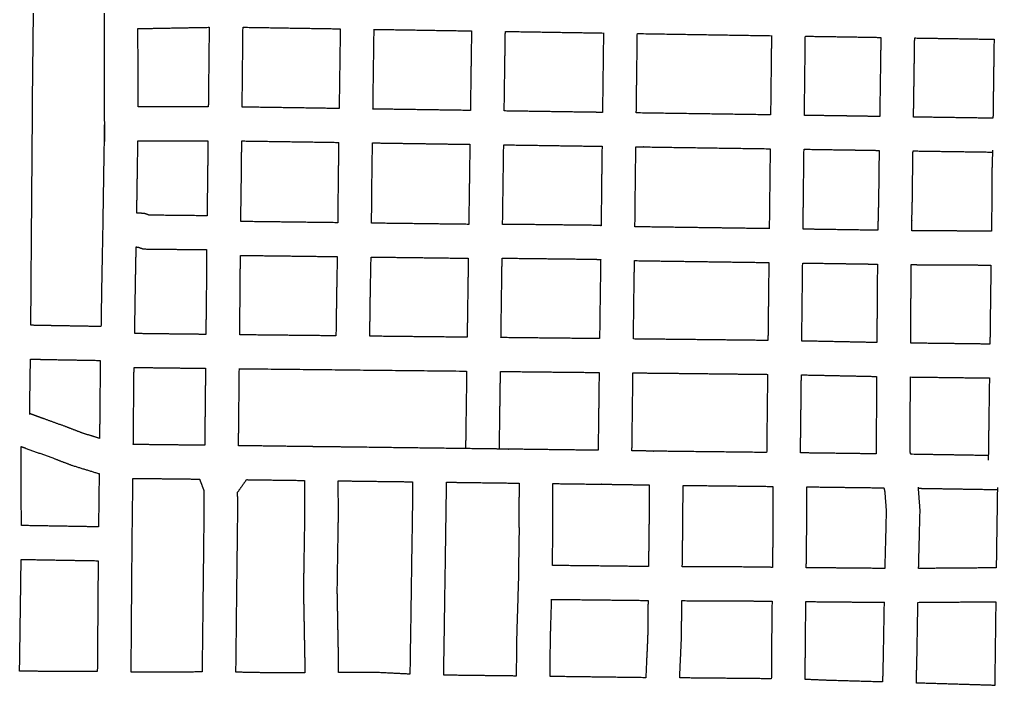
# Model space of a CAD drawing. Header units: millimetres. Extents: x 221 to 753, y -52 to 165.
# Drawn here: x 493.1 to 579.7, y 48 to 107 of the extents above; entities that cross this region are included whole.
import ezdxf

# ---------------------------------------------------------------- set-up
doc = ezdxf.new("R2010")
doc.units = ezdxf.units.MM
doc.layers.add('Laser$Cut', color=1, linetype='Continuous', true_color=0xff0000)

msp = doc.modelspace()

# ---------------------------------------------------------------- linework, layer by layer
at = {"layer": 'Laser$Cut', "lineweight": -3}
msp.add_lwpolyline([(494.211, 99.755), (494.343, 112.863)], dxfattribs=at)
for points in [[(500.546, 107.642), (500.558, 102.681), (500.571, 97.719)], [(503.55, 106.164), (506.706, 106.222), (509.862, 106.28)], [(503.567, 99.222), (503.558, 102.694), (503.55, 106.166)], [(509.862, 106.283), (509.824, 102.757), (509.786, 99.231)], [(512.786, 99.216), (512.824, 102.751), (512.862, 106.287)], [(512.862, 106.284), (517.171, 106.215), (521.48, 106.147)], [(521.48, 106.152), (521.431, 102.619), (521.381, 99.086)], [(524.381, 99.038), (524.43, 102.57), (524.48, 106.101)], [(524.48, 106.099), (528.797, 106.03), (533.114, 105.961)], [(533.114, 105.964), (533.063, 102.438), (533.013, 98.911)], [(536.013, 98.871), (536.063, 102.392), (536.113, 105.913)], [(536.113, 105.913), (540.462, 105.844), (544.811, 105.774)], [(544.811, 105.776), (544.766, 102.257), (544.721, 98.738)], [(547.72, 98.696), (547.766, 102.214), (547.811, 105.731)], [(547.811, 105.726), (553.756, 105.632), (559.701, 105.537)], [(559.701, 105.541), (559.66, 102.031), (559.619, 98.521)], [(562.619, 98.477), (562.66, 101.984), (562.701, 105.491)], [(569.395, 105.385), (569.344, 101.88), (569.292, 98.376)], [(572.292, 98.331), (572.34, 101.609), (572.388, 104.886)], [(572.388, 104.886), (572.391, 105.11), (572.395, 105.334)], [(572.395, 105.334), (575.911, 105.278), (579.428, 105.222)], [(579.428, 105.223), (579.379, 101.724), (579.331, 98.225)], [(494.056, 79.883), (494.134, 89.819), (494.211, 99.755)], [(508.59, 99.229), (506.078, 99.226), (503.567, 99.222)], [(509.782, 99.231), (509.186, 99.23), (508.59, 99.229)], [(509.786, 99.231), (509.786, 99.231), (509.786, 99.231)], [(512.786, 99.213), (512.786, 99.214), (512.786, 99.216)], [(521.379, 99.085), (517.082, 99.149), (512.786, 99.213)], [(521.381, 99.085), (521.38, 99.085), (521.379, 99.085)], [(521.381, 99.086), (521.381, 99.085), (521.381, 99.085)], [(533.013, 98.912), (528.697, 98.976), (524.381, 99.04)], [(533.013, 98.912), (533.013, 98.912), (533.013, 98.912)], [(536.013, 98.868), (536.013, 98.868), (536.013, 98.868)], [(544.721, 98.738), (544.721, 98.738), (544.721, 98.738)], [(559.619, 98.521), (553.668, 98.608), (547.717, 98.694)], [(569.292, 98.375), (569.29, 98.375), (569.288, 98.375)], [(572.291, 98.329), (572.291, 98.329), (572.291, 98.329)], [(579.331, 98.225), (575.811, 98.277), (572.291, 98.329)], [(579.331, 98.225), (579.331, 98.225), (579.331, 98.225)], [(500.571, 97.702), (500.573, 96.93), (500.575, 96.158)], [(503.447, 89.824), (503.497, 93.023), (503.548, 96.222)], [(512.753, 96.213), (517.047, 96.149), (521.34, 96.085)], [(532.97, 95.913), (532.919, 92.369), (532.869, 88.825)], [(535.869, 88.819), (535.919, 92.343), (535.97, 95.867)], [(535.97, 95.868), (540.326, 95.803), (544.682, 95.739)], [(535.97, 95.867), (535.97, 95.868), (535.97, 95.868)], [(547.682, 95.695), (547.682, 95.695), (547.682, 95.695)], [(559.584, 95.521), (559.543, 91.979), (559.501, 88.438)], [(562.501, 88.4), (562.542, 91.938), (562.584, 95.477)], [(569.245, 95.375), (569.245, 95.374), (569.245, 95.372)], [(579.292, 95.407), (579.289, 95.316), (579.287, 95.225)], [(572.245, 95.329), (575.764, 95.277), (579.284, 95.225)], [(579.287, 95.225), (579.266, 94.527), (579.245, 93.829)], [(579.245, 93.829), (579.245, 92.884), (579.245, 91.939)], [(579.245, 91.939), (579.219, 90.076), (579.193, 88.214)], [(569.192, 91.303), (569.19, 91.129), (569.188, 90.956)], [(572.183, 90.734), (572.185, 90.817), (572.187, 90.899)], [(503.447, 89.819), (503.446, 89.819), (503.446, 89.819)], [(503.447, 89.819), (503.447, 89.822), (503.447, 89.824)], [(504.105, 89.79), (503.776, 89.805), (503.447, 89.819)], [(504.553, 89.636), (504.329, 89.713), (504.105, 89.79)], [(509.67, 89.582), (507.112, 89.609), (504.553, 89.636)], [(512.663, 89.075), (512.663, 89.077), (512.663, 89.079)], [(521.256, 88.968), (516.959, 89.022), (512.663, 89.075)], [(521.256, 88.97), (521.256, 88.969), (521.256, 88.968)], [(532.869, 88.822), (528.562, 88.876), (524.256, 88.93)], [(532.869, 88.825), (532.869, 88.824), (532.869, 88.822)], [(536.358, 88.823), (536.113, 88.821), (535.869, 88.819)], [(535.869, 88.819), (535.869, 88.819), (535.869, 88.819)], [(544.246, 88.731), (540.302, 88.777), (536.358, 88.823)], [(544.6, 88.702), (544.423, 88.717), (544.246, 88.731)], [(544.6, 88.707), (544.6, 88.705), (544.6, 88.702)], [(547.599, 88.61), (547.599, 88.61), (547.599, 88.611)], [(552.355, 88.542), (549.977, 88.576), (547.599, 88.61)], [(559.494, 88.442), (555.925, 88.492), (552.355, 88.542)], [(559.501, 88.442), (559.501, 88.442), (559.501, 88.442)], [(562.501, 88.397), (562.501, 88.399), (562.501, 88.4)], [(569.128, 88.301), (569.128, 88.3), (569.128, 88.299)], [(572.391, 88.257), (572.26, 88.259), (572.128, 88.261)], [(573.049, 88.244), (572.72, 88.25), (572.391, 88.257)], [(574.329, 88.24), (573.689, 88.242), (573.049, 88.244)], [(579.193, 88.214), (578.278, 88.221), (577.362, 88.227)], [(503.394, 86.819), (503.394, 86.819), (503.394, 86.819)], [(503.394, 86.819), (503.467, 86.816), (503.539, 86.812)], [(503.539, 86.812), (503.788, 86.727), (504.036, 86.642)], [(504.036, 86.642), (506.836, 86.612), (509.636, 86.582)], [(512.632, 86.076), (516.923, 86.022), (521.213, 85.968)], [(524.213, 85.93), (528.52, 85.876), (532.826, 85.822)], [(532.826, 85.828), (532.776, 82.325), (532.726, 78.823)], [(535.726, 78.792), (535.776, 82.306), (535.826, 85.821)], [(535.826, 85.818), (536.091, 85.821), (536.356, 85.823)], [(536.356, 85.823), (540.231, 85.778), (544.106, 85.733)], [(544.106, 85.733), (544.334, 85.714), (544.561, 85.696)], [(562.386, 78.489), (562.426, 81.944), (562.466, 85.398)], [(562.466, 85.398), (562.466, 85.398), (562.466, 85.398)], [(568.18, 85.312), (568.634, 85.306), (569.089, 85.299)], [(569.089, 85.299), (569.063, 81.825), (569.037, 78.352)], [(572.037, 78.303), (572.063, 81.782), (572.088, 85.262)], [(578.657, 85.218), (578.904, 85.216), (579.152, 85.214)], [(500.273, 79.77), (500.273, 79.77), (500.273, 79.77)], [(508.493, 79.084), (505.878, 79.116), (503.263, 79.148)], [(509.565, 79.075), (509.029, 79.08), (508.493, 79.084)], [(509.566, 79.075), (509.565, 79.075), (509.565, 79.075)], [(509.566, 79.076), (509.566, 79.076), (509.566, 79.075)], [(512.566, 79.038), (512.566, 79.039), (512.566, 79.041)], [(521.097, 78.947), (516.831, 78.992), (512.566, 79.038)], [(521.098, 78.947), (521.098, 78.947), (521.097, 78.947)], [(524.098, 78.915), (524.098, 78.915), (524.098, 78.916)], [(532.726, 78.823), (528.412, 78.869), (524.098, 78.915)], [(532.726, 78.823), (532.726, 78.823), (532.726, 78.823)], [(535.726, 78.791), (535.726, 78.791), (535.726, 78.792)], [(544.463, 78.7), (540.094, 78.745), (535.726, 78.791)], [(551.347, 78.627), (549.405, 78.648), (547.463, 78.668)], [(559.387, 78.537), (555.367, 78.582), (551.347, 78.627)], [(562.54, 78.486), (562.462, 78.488), (562.384, 78.489)], [(569.037, 78.352), (565.789, 78.419), (562.54, 78.486)], [(572.037, 78.302), (572.037, 78.302), (572.037, 78.303)], [(579.061, 78.214), (575.549, 78.258), (572.037, 78.302)], [(493.953, 71.99), (493.988, 74.436), (494.023, 76.883)], [(500.209, 76.771), (500.177, 73.317), (500.145, 69.864)], [(500.174, 76.774), (500.174, 76.773), (500.174, 76.772)], [(500.209, 76.743), (500.209, 76.743), (500.209, 76.743)], [(503.176, 73.261), (503.19, 74.706), (503.203, 76.15)], [(509.538, 76.075), (509.502, 72.664), (509.466, 69.253)], [(509.536, 76.075), (509.537, 76.075), (509.538, 76.075)], [(512.465, 69.216), (512.501, 72.629), (512.537, 76.041)], [(512.537, 76.038), (512.537, 76.038), (512.537, 76.038)], [(512.537, 76.038), (522.61, 75.931), (532.683, 75.823)], [(532.683, 75.825), (532.634, 72.392), (532.585, 68.959)], [(535.585, 68.924), (535.634, 72.359), (535.683, 75.794)], [(535.683, 75.792), (540.054, 75.746), (544.424, 75.7)], [(544.424, 75.702), (544.38, 72.258), (544.336, 68.813)], [(547.335, 68.771), (547.38, 72.221), (547.424, 75.671)], [(559.352, 75.537), (559.312, 72.076), (559.273, 68.615)], [(562.272, 68.579), (562.312, 72.034), (562.352, 75.49)], [(562.352, 75.49), (565.686, 75.421), (569.02, 75.351)], [(572.019, 75.302), (575.517, 75.258), (579.015, 75.214)], [(579.015, 75.214), (578.967, 71.78), (578.919, 68.346)], [(579.015, 75.214), (579.015, 75.214), (579.015, 75.214)], [(503.141, 69.406), (503.159, 71.334), (503.176, 73.261)], [(498.663, 70.32), (497.893, 70.615), (497.122, 70.911)], [(500.145, 69.864), (499.404, 70.092), (498.663, 70.32)], [(503.139, 69.323), (503.14, 69.365), (503.141, 69.406)], [(493.217, 62.142), (493.209, 65.64), (493.201, 69.139)], [(509.466, 69.251), (509.464, 69.251), (509.462, 69.251)], [(509.466, 69.253), (509.466, 69.252), (509.466, 69.251)], [(512.467, 69.216), (512.466, 69.216), (512.465, 69.216)], [(512.465, 69.216), (512.465, 69.216), (512.465, 69.216)], [(532.585, 68.959), (532.585, 68.959), (532.585, 68.958)], [(535.585, 68.92), (535.585, 68.922), (535.585, 68.924)], [(544.336, 68.813), (544.336, 68.811), (544.336, 68.808)], [(544.336, 68.808), (544.336, 68.808), (544.336, 68.808)], [(547.335, 68.765), (547.335, 68.768), (547.335, 68.771)], [(547.335, 68.765), (547.335, 68.765), (547.335, 68.765)], [(568.987, 68.491), (565.63, 68.535), (562.272, 68.579)], [(572.02, 68.576), (572.004, 68.636), (571.988, 68.695)], [(572.046, 68.457), (572.033, 68.517), (572.02, 68.576)], [(496.076, 68.099), (496.88, 67.79), (497.684, 67.482)], [(572.047, 68.454), (572.047, 68.455), (572.046, 68.457)], [(578.919, 68.346), (578.916, 68.144), (578.914, 67.941)], [(497.684, 67.482), (498.893, 67.11), (500.102, 66.738)], [(500.101, 66.739), (500.101, 66.737), (500.101, 66.734)], [(500.102, 66.738), (500.102, 66.738), (500.102, 66.738)], [(500.101, 66.734), (500.1, 66.284), (500.099, 65.834)], [(503.099, 65.814), (503.1, 66.069), (503.1, 66.323)], [(503.1, 66.323), (506.055, 66.29), (509.009, 66.256)], [(509.009, 66.256), (509.195, 65.766), (509.38, 65.277)], [(512.383, 65.09), (512.779, 65.649), (513.175, 66.207)], [(518.3, 66.138), (518.31, 64.572), (518.319, 63.006)], [(521.319, 62.991), (521.31, 64.547), (521.301, 66.102)], [(521.301, 66.102), (524.6, 66.061), (527.898, 66.019)], [(527.898, 66.019), (527.898, 65.7), (527.897, 65.381)], [(530.897, 65.357), (530.898, 65.669), (530.898, 65.981)], [(537.336, 65.898), (537.322, 64.516), (537.307, 63.134)], [(500.099, 65.834), (500.076, 63.929), (500.053, 62.025)], [(509.38, 65.281), (509.39, 64.449), (509.4, 63.616)], [(512.401, 63.616), (512.392, 64.353), (512.383, 65.09)], [(527.897, 65.381), (527.775, 57.183), (527.653, 48.984)], [(530.652, 48.888), (530.775, 57.122), (530.897, 65.357)], [(540.307, 63.139), (540.322, 64.499), (540.336, 65.859)], [(548.869, 65.74), (548.869, 65.74), (548.87, 65.74)], [(551.87, 65.699), (551.872, 65.699), (551.875, 65.699)], [(551.875, 65.699), (555.845, 65.654), (559.815, 65.609)], [(559.815, 65.609), (559.817, 65.609), (559.819, 65.609)], [(559.818, 65.611), (559.824, 65.598), (559.83, 65.586)], [(562.83, 65.571), (566.245, 65.527), (569.66, 65.482)], [(569.66, 65.482), (569.669, 65.445), (569.679, 65.408)], [(569.679, 65.408), (569.711, 65.256), (569.744, 65.104)], [(569.744, 65.104), (569.807, 64.279), (569.87, 63.454)], [(572.727, 65.442), (572.723, 65.489), (572.72, 65.535)], [(572.873, 63.531), (572.8, 64.487), (572.727, 65.442)], [(579.725, 65.521), (579.724, 65.426), (579.722, 65.332)], [(509.4, 63.616), (509.317, 56.396), (509.234, 49.176)], [(512.233, 49.153), (512.317, 56.385), (512.401, 63.616)], [(569.87, 63.454), (569.806, 60.9), (569.741, 58.346)], [(518.319, 63.006), (518.267, 59.706), (518.214, 56.405)], [(521.215, 56.41), (521.267, 59.7), (521.319, 62.991)], [(500.048, 62.025), (496.633, 62.084), (493.217, 62.142)], [(500.053, 62.025), (500.05, 62.025), (500.048, 62.025)], [(537.329, 61.632), (537.295, 59.394), (537.262, 57.156)], [(540.284, 58.608), (540.306, 60.122), (540.329, 61.636)], [(493.059, 49.238), (493.129, 54.19), (493.199, 59.142)], [(493.198, 59.142), (496.61, 59.084), (500.023, 59.025)], [(500.023, 59.025), (499.985, 54.113), (499.948, 49.202)], [(540.284, 58.605), (540.284, 58.606), (540.284, 58.608)], [(548.797, 58.509), (544.54, 58.557), (540.284, 58.605)], [(551.797, 58.488), (551.797, 58.489), (551.797, 58.49)], [(569.741, 58.341), (566.263, 58.374), (562.785, 58.406)], [(569.741, 58.346), (569.741, 58.344), (569.741, 58.341)], [(569.741, 58.341), (569.741, 58.341), (569.741, 58.341)], [(573.185, 58.343), (572.961, 58.341), (572.738, 58.34)], [(579.621, 58.394), (576.403, 58.369), (573.185, 58.343)], [(579.621, 58.399), (579.621, 58.397), (579.621, 58.394)], [(579.621, 58.394), (579.621, 58.394), (579.621, 58.394)], [(518.214, 56.405), (518.273, 53.31), (518.331, 50.215)], [(521.331, 50.249), (521.273, 53.33), (521.215, 56.41)], [(537.262, 57.156), (537.187, 54.717), (537.113, 52.278)], [(540.112, 52.215), (540.164, 53.912), (540.216, 55.61)], [(540.215, 55.605), (544.488, 55.557), (548.76, 55.509)], [(548.76, 55.512), (548.743, 53.889), (548.725, 52.265)], [(548.76, 55.509), (548.76, 55.509), (548.76, 55.509)], [(551.725, 52.18), (551.742, 53.834), (551.76, 55.488)], [(562.75, 55.407), (566.212, 55.374), (569.674, 55.342)], [(569.674, 55.342), (569.692, 55.342), (569.709, 55.342)], [(569.678, 55.342), (569.678, 55.341), (569.678, 55.34)], [(572.678, 55.339), (576.131, 55.367), (579.584, 55.394)], [(572.678, 55.339), (572.678, 55.339), (572.678, 55.339)], [(572.678, 55.339), (572.678, 55.339), (572.678, 55.339)], [(579.582, 55.394), (579.534, 51.687), (579.486, 47.981)], [(579.582, 55.394), (579.582, 55.394), (579.582, 55.394)], [(537.113, 52.278), (537.093, 50.545), (537.073, 48.811)], [(540.073, 48.774), (540.092, 50.494), (540.112, 52.215)], [(548.725, 52.265), (548.643, 50.464), (548.561, 48.663)], [(518.331, 50.215), (518.333, 49.659), (518.336, 49.102)], [(521.335, 49.117), (521.333, 49.683), (521.331, 50.249)], [(499.948, 49.202), (499.948, 49.201), (499.948, 49.2)], [(502.947, 49.143), (502.947, 49.144), (502.947, 49.146)], [(505.82, 49.139), (504.383, 49.141), (502.947, 49.143)], [(509.234, 49.176), (507.527, 49.157), (505.82, 49.139)], [(509.234, 49.176), (509.234, 49.176), (509.234, 49.176)], [(512.233, 49.15), (512.233, 49.152), (512.233, 49.153)], [(515.125, 49.093), (513.679, 49.122), (512.233, 49.15)], [(518.336, 49.102), (516.73, 49.098), (515.125, 49.093)], [(524.468, 49.138), (522.902, 49.127), (521.335, 49.117)], [(527.653, 48.98), (526.06, 49.059), (524.468, 49.138)], [(530.652, 48.887), (530.652, 48.888), (530.652, 48.888)], [(537.073, 48.811), (533.863, 48.849), (530.652, 48.887)], [(548.561, 48.661), (544.317, 48.717), (540.073, 48.774)], [(540.073, 48.774), (540.073, 48.774), (540.073, 48.774)], [(548.561, 48.663), (548.561, 48.662), (548.561, 48.661)], [(559.687, 48.568), (555.625, 48.607), (551.563, 48.646)], [(564.881, 48.418), (563.783, 48.464), (562.686, 48.511)], [(569.543, 48.283), (567.212, 48.351), (564.881, 48.418)], [(569.543, 48.283), (569.543, 48.283), (569.543, 48.283)], [(572.541, 48.188), (572.541, 48.188), (572.541, 48.188)], [(579.486, 47.978), (576.014, 48.083), (572.541, 48.188)], [(579.486, 47.981), (579.486, 47.979), (579.486, 47.978)]]:
    msp.add_open_spline(points, degree=2, dxfattribs=at)
for points, knots in [([(562.701, 105.491), (564.491, 105.464), (566.281, 105.438), (567.838, 105.411), (569.395, 105.384)], [-50.387117, -50.387117, -50.387117, -44.957497, -44.957497, -40.90887, -40.90887, -40.90887]), ([(544.721, 98.738), (543.888, 98.751), (543.054, 98.763), (539.533, 98.815), (536.013, 98.868)], [61.999451, 61.999451, 61.999451, 63.048549, 63.048549, 67.481372, 67.481372, 67.481372]), ([(569.288, 98.375), (567.777, 98.4), (566.267, 98.424), (565.432, 98.436), (564.597, 98.448), (563.608, 98.463), (562.619, 98.477)], [40.148816, 40.148816, 40.148816, 43.953826, 43.953826, 45.378805, 45.378805, 47.066183, 47.066183, 47.066183]), ([(500.571, 97.719), (500.497, 93.051), (500.423, 88.382), (500.381, 86.187), (500.339, 83.991), (500.306, 81.879), (500.273, 79.767)], [-211.958041, -211.958041, -211.958041, -202.593918, -202.593918, -197.911857, -197.911857, -193.954264, -193.954264, -193.954264]), ([(503.546, 96.222), (504.274, 96.223), (505.001, 96.224), (507.377, 96.227), (509.753, 96.231)], [-97.467309, -97.467309, -97.467309, -96.678495, -96.678495, -94.100977, -94.100977, -94.100977]), ([(509.753, 96.231), (509.734, 94.473), (509.715, 92.715), (509.693, 91.148), (509.67, 89.582)], [-27.161567, -27.161567, -27.161567, -23.716451, -23.716451, -22.015649, -22.015649, -22.015649]), ([(512.663, 89.079), (512.689, 90.878), (512.715, 92.677), (512.734, 94.446), (512.753, 96.215)], [21.761374, 21.761374, 21.761374, 23.716451, 23.716451, 27.182256, 27.182256, 27.182256]), ([(521.339, 96.088), (521.325, 95.101), (521.311, 94.114), (521.301, 93.358), (521.29, 92.602), (521.273, 90.786), (521.256, 88.97)], [-19.882041, -19.882041, -19.882041, -18.011911, -18.011911, -16.580609, -16.580609, -13.225883, -13.225883, -13.225883]), ([(524.256, 88.93), (524.266, 90.034), (524.277, 91.138), (524.283, 91.853), (524.29, 92.567), (524.314, 94.304), (524.339, 96.041)], [14.368734, 14.368734, 14.368734, 16.580609, 16.580609, 18.011911, 18.011911, 21.357163, 21.357163, 21.357163]), ([(524.339, 96.041), (525.839, 96.018), (527.34, 95.996), (530.155, 95.954), (532.97, 95.913)], [-77.25558, -77.25558, -77.25558, -75.303371, -75.303371, -71.640971, -71.640971, -71.640971]), ([(544.682, 95.741), (544.66, 94.059), (544.639, 92.377), (544.62, 90.542), (544.6, 88.707)], [203.245022, 203.245022, 203.245022, 206.783516, 206.783516, 210.372061, 210.372061, 210.372061]), ([(547.599, 88.611), (547.619, 90.476), (547.639, 92.342), (547.66, 94.02), (547.682, 95.699)], [-210.428503, -210.428503, -210.428503, -206.783516, -206.783516, -203.327827, -203.327827, -203.327827]), ([(547.682, 95.695), (548.062, 95.689), (548.442, 95.683), (554.013, 95.602), (559.584, 95.521)], [-61.723716, -61.723716, -61.723716, -61.053578, -61.053578, -51.230751, -51.230751, -51.230751]), ([(562.584, 95.477), (564.403, 95.451), (566.222, 95.424), (566.769, 95.415), (567.316, 95.407), (568.28, 95.391), (569.243, 95.375)], [-48.586219, -48.586219, -48.586219, -45.378805, -45.378805, -43.953826, -43.953826, -41.44608, -41.44608, -41.44608]), ([(569.245, 95.372), (569.236, 94.811), (569.227, 94.251), (569.225, 94.165), (569.224, 94.079), (569.208, 92.691), (569.192, 91.303)], [-82.65114, -82.65114, -82.65114, -80.657363, -80.657363, -80.350315, -80.350315, -78.876482, -78.876482, -78.876482]), ([(572.187, 90.899), (572.202, 92.198), (572.217, 93.496), (572.221, 93.766), (572.224, 94.037), (572.234, 94.685), (572.245, 95.332)], [78.876482, 78.876482, 78.876482, 80.350315, 80.350315, 80.657363, 80.657363, 83.137335, 83.137335, 83.137335]), ([(569.188, 90.956), (569.167, 90.191), (569.147, 89.426), (569.147, 89.397), (569.146, 89.367), (569.137, 88.834), (569.128, 88.301)], [-78.692253, -78.692253, -78.692253, -77.095602, -77.095602, -77.034192, -77.034192, -75.660592, -75.660592, -75.660592]), ([(572.128, 88.261), (572.136, 88.76), (572.144, 89.259), (572.145, 89.281), (572.145, 89.303), (572.164, 90.018), (572.183, 90.734)], [75.641724, 75.641724, 75.641724, 77.034192, 77.034192, 77.095602, 77.095602, 78.692253, 78.692253, 78.692253]), ([(569.128, 88.299), (566.644, 88.336), (564.16, 88.373), (563.33, 88.385), (562.499, 88.397)], [200.206112, 200.206112, 200.206112, 205.937325, 205.937325, 207.85389, 207.85389, 207.85389]), ([(577.362, 88.227), (576.851, 88.231), (576.339, 88.234), (575.334, 88.237), (574.329, 88.24)], [188.186487, 188.186487, 188.186487, 189.081487, 189.081487, 190.722321, 190.722321, 190.722321]), ([(503.263, 79.148), (503.301, 81.543), (503.338, 83.939), (503.366, 85.381), (503.394, 86.823)], [193.229795, 193.229795, 193.229795, 197.911857, 197.911857, 200.986839, 200.986839, 200.986839]), ([(509.636, 86.584), (509.623, 84.697), (509.61, 82.811), (509.588, 80.943), (509.566, 79.076)], [-20.415541, -20.415541, -20.415541, -18.446129, -18.446129, -13.936756, -13.936756, -13.936756]), ([(512.566, 79.041), (512.588, 80.912), (512.609, 82.783), (512.621, 84.429), (512.632, 86.076)], [13.927498, 13.927498, 13.927498, 18.446129, 18.446129, 20.165913, 20.165913, 20.165913]), ([(521.213, 85.972), (521.188, 84.641), (521.163, 83.311), (521.157, 83.001), (521.151, 82.691), (521.125, 80.819), (521.098, 78.947)], [-10.356372, -10.356372, -10.356372, -7.71939, -7.71939, -7.105975, -7.105975, -2.02612, -2.02612, -2.02612]), ([(524.098, 78.916), (524.121, 80.571), (524.144, 82.226), (524.147, 82.434), (524.15, 82.641), (524.182, 84.286), (524.213, 85.93)], [2.220264, 2.220264, 2.220264, 7.105975, 7.105975, 7.71939, 7.71939, 11.254357, 11.254357, 11.254357]), ([(544.561, 85.696), (544.536, 84.06), (544.511, 82.424), (544.487, 80.562), (544.463, 78.7)], [213.467414, 213.467414, 213.467414, 217.005037, 217.005037, 221.412232, 221.412232, 221.412232]), ([(547.463, 78.668), (547.487, 80.525), (547.511, 82.381), (547.535, 83.996), (547.56, 85.61)], [-221.400549, -221.400549, -221.400549, -217.005037, -217.005037, -213.51649, -213.51649, -213.51649]), ([(547.56, 85.61), (549.562, 85.582), (551.564, 85.553), (555.515, 85.498), (559.466, 85.442)], [-212.727683, -212.727683, -212.727683, -210.561493, -210.561493, -206.28566, -206.28566, -206.28566]), ([(559.466, 85.446), (559.461, 85.031), (559.457, 84.617), (559.422, 81.577), (559.387, 78.537)], [-89.244835, -89.244835, -89.244835, -88.194322, -88.194322, -80.489625, -80.489625, -80.489625]), ([(562.466, 85.398), (564.092, 85.373), (565.718, 85.349), (566.949, 85.331), (568.18, 85.312)], [-203.368075, -203.368075, -203.368075, -199.82149, -199.82149, -197.136489, -197.136489, -197.136489]), ([(572.088, 85.262), (572.343, 85.257), (572.598, 85.252), (572.807, 85.248), (573.017, 85.245)], [-190.172159, -190.172159, -190.172159, -189.081487, -189.081487, -188.186487, -188.186487, -188.186487]), ([(573.017, 85.245), (574.184, 85.241), (575.351, 85.237), (575.838, 85.236), (576.324, 85.234), (577.49, 85.226), (578.657, 85.218)], [-188.186487, -188.186487, -188.186487, -186.396486, -186.396486, -185.650653, -185.650653, -183.711486, -183.711486, -183.711486]), ([(579.152, 85.214), (579.121, 82.991), (579.091, 80.767), (579.076, 79.49), (579.061, 78.214)], [-68.188818, -68.188818, -68.188818, -62.966702, -62.966702, -60.587885, -60.587885, -60.587885]), ([(500.273, 79.77), (499.195, 79.789), (498.118, 79.808), (497.183, 79.824), (496.248, 79.841), (495.152, 79.862), (494.056, 79.883)], [132.917493, 132.917493, 132.917493, 134.279849, 134.279849, 135.462101, 135.462101, 137.996012, 137.996012, 137.996012]), ([(494.023, 76.883), (494.671, 76.87), (495.319, 76.858), (495.756, 76.85), (496.192, 76.841), (498.201, 76.806), (500.209, 76.771)], [-137.215164, -137.215164, -137.215164, -135.462101, -135.462101, -134.279849, -134.279849, -132.624697, -132.624697, -132.624697]), ([(503.203, 76.148), (505.833, 76.116), (508.462, 76.084), (508.999, 76.08), (509.536, 76.075)], [-187.704694, -187.704694, -187.704694, -180.868568, -180.868568, -179.464488, -179.464488, -179.464488]), ([(547.424, 75.668), (549.37, 75.648), (551.315, 75.627), (555.334, 75.582), (559.352, 75.537)], [-155.831049, -155.831049, -155.831049, -152.947707, -152.947707, -140.106334, -140.106334, -140.106334]), ([(569.02, 75.351), (569.016, 74.561), (569.012, 73.771), (569.004, 72.777), (568.995, 71.783), (568.993, 71.499), (568.99, 71.214), (568.991, 70.416), (568.991, 69.617), (568.991, 69.478), (568.991, 69.34), (568.99, 69.102), (568.989, 68.864), (568.988, 68.679), (568.987, 68.493)], [-60.511769, -60.511769, -60.511769, -58.795517, -58.795517, -57.505914, -57.505914, -57.137456, -57.137456, -55.725033, -55.725033, -55.479394, -55.479394, -53.944152, -53.944152, -52.747954, -52.747954, -52.747954]), ([(571.988, 68.695), (571.99, 69.014), (571.991, 69.334), (571.991, 70.139), (571.99, 70.945), (571.99, 71.074), (571.99, 71.202), (571.999, 72.213), (572.008, 73.224), (572.01, 73.488), (572.012, 73.752), (572.015, 74.307), (572.017, 74.861), (572.018, 75.084), (572.02, 75.306)], [52.163272, 52.163272, 52.163272, 53.944152, 53.944152, 55.479394, 55.479394, 55.725033, 55.725033, 57.137456, 57.137456, 57.505914, 57.505914, 58.795517, 58.795517, 59.311553, 59.311553, 59.311553]), ([(497.122, 70.911), (496.117, 71.274), (495.112, 71.637), (494.825, 71.74), (494.538, 71.844), (494.256, 71.947), (493.974, 72.05), (493.964, 72.054), (493.954, 72.057)], [225.342544, 225.342544, 225.342544, 227.350054, 227.350054, 227.923629, 227.923629, 228.353809, 228.353809, 228.368982, 228.368982, 228.368982]), ([(493.201, 69.139), (493.357, 69.081), (493.514, 69.024), (494.795, 68.561), (496.076, 68.099)], [-227.62998, -227.62998, -227.62998, -227.350054, -227.350054, -225.342544, -225.342544, -225.342544]), ([(509.462, 69.251), (506.683, 69.283), (503.904, 69.314), (503.521, 69.319), (503.139, 69.323)], [206.696272, 206.696272, 206.696272, 214.964548, 214.964548, 216.102391, 216.102391, 216.102391]), ([(544.336, 68.808), (539.12, 68.875), (533.904, 68.941), (533.535, 68.946), (533.167, 68.951), (532.157, 68.964), (531.148, 68.977), (526.371, 69.038), (521.595, 69.099), (520.702, 69.11), (519.809, 69.122), (519.546, 69.124), (519.284, 69.127), (518.919, 69.131), (518.554, 69.134), (517.477, 69.149), (516.399, 69.164), (514.58, 69.188), (512.762, 69.213), (512.614, 69.215), (512.467, 69.216)], [172.584056, 172.584056, 172.584056, 185.363689, 185.363689, 186.266154, 186.266154, 187.830427, 187.830427, 195.230642, 195.230642, 196.614422, 196.614422, 197.69738, 197.69738, 199.201489, 199.201489, 200.164118, 200.164118, 201.788556, 201.788556, 202.227433, 202.227433, 202.227433]), ([(559.273, 68.615), (554.957, 68.664), (550.642, 68.713), (550.522, 68.715), (550.401, 68.716), (548.868, 68.741), (547.335, 68.765)], [165.943898, 165.943898, 165.943898, 168.096521, 168.096521, 168.156685, 168.156685, 169.894792, 169.894792, 169.894792]), ([(578.919, 68.342), (575.533, 68.397), (572.147, 68.452), (572.097, 68.453), (572.046, 68.454)], [148.613289, 148.613289, 148.613289, 152.634283, 152.634283, 152.837188, 152.837188, 152.837188]), ([(513.175, 66.207), (514.08, 66.195), (514.986, 66.182), (516.643, 66.16), (518.3, 66.138)], [-199.972666, -199.972666, -199.972666, -199.201489, -199.201489, -197.790351, -197.790351, -197.790351]), ([(530.895, 65.981), (531.487, 65.973), (532.078, 65.966), (532.411, 65.961), (532.743, 65.956), (532.935, 65.954), (533.127, 65.951), (535.232, 65.924), (537.336, 65.897)], [-188.542287, -188.542287, -188.542287, -187.830427, -187.830427, -186.266154, -186.266154, -185.363689, -185.363689, -180.445015, -180.445015, -180.445015]), ([(502.947, 49.146), (502.991, 54.815), (503.034, 60.484), (503.067, 63.149), (503.099, 65.814)], [94.310467, 94.310467, 94.310467, 105.524632, 105.524632, 114.644158, 114.644158, 114.644158]), ([(540.336, 65.859), (542.988, 65.825), (545.64, 65.791), (545.717, 65.79), (545.794, 65.789), (547.332, 65.765), (548.869, 65.74)], [-176.940251, -176.940251, -176.940251, -170.743752, -170.743752, -170.563259, -170.563259, -168.902105, -168.902105, -168.902105]), ([(548.87, 65.741), (548.858, 64.137), (548.847, 62.533), (548.844, 62.142), (548.841, 61.75), (548.819, 60.13), (548.797, 58.509)], [-90.119779, -90.119779, -90.119779, -87.870278, -87.870278, -87.321764, -87.321764, -84.695472, -84.695472, -84.695472]), ([(551.797, 58.49), (551.814, 59.709), (551.83, 60.928), (551.836, 61.324), (551.841, 61.719), (551.855, 63.709), (551.87, 65.699)], [85.63136, 85.63136, 85.63136, 87.321764, 87.321764, 87.870278, 87.870278, 90.257815, 90.257815, 90.257815]), ([(559.83, 65.586), (559.826, 63.523), (559.821, 61.461), (559.813, 60.84), (559.806, 60.219), (559.796, 59.329), (559.785, 58.438)], [-64.266943, -64.266943, -64.266943, -62.096014, -62.096014, -60.467817, -60.467817, -58.132299, -58.132299, -58.132299]), ([(562.785, 58.406), (562.789, 58.734), (562.793, 59.062), (562.807, 60.251), (562.821, 61.439), (562.823, 62.477), (562.826, 63.516), (562.828, 64.543), (562.83, 65.571)], [57.005603, 57.005603, 57.005603, 57.754156, 57.754156, 60.467817, 60.467817, 62.096014, 62.096014, 63.707724, 63.707724, 63.707724]), ([(572.727, 65.442), (572.999, 65.438), (573.272, 65.434), (576.5, 65.381), (579.728, 65.329)], [-152.942854, -152.942854, -152.942854, -152.634283, -152.634283, -148.980173, -148.980173, -148.980173]), ([(579.722, 65.329), (579.677, 62.259), (579.631, 59.19), (579.626, 58.795), (579.621, 58.399)], [-47.145349, -47.145349, -47.145349, -44.601414, -44.601414, -42.732133, -42.732133, -42.732133]), ([(572.742, 58.338), (572.751, 58.689), (572.76, 59.041), (572.816, 61.286), (572.873, 63.531)], [41.447397, 41.447397, 41.447397, 42.147412, 42.147412, 46.618211, 46.618211, 46.618211]), ([(537.307, 63.134), (537.316, 62.484), (537.325, 61.835), (537.327, 61.734), (537.329, 61.632)], [-64.343958, -64.343958, -64.343958, -56.300963, -56.300963, -53.619965, -53.619965, -53.619965]), ([(540.329, 61.636), (540.327, 61.76), (540.325, 61.883), (540.316, 62.511), (540.307, 63.139)], [53.619965, 53.619965, 53.619965, 56.300963, 56.300963, 64.343958, 64.343958, 64.343958]), ([(559.785, 58.438), (558.647, 58.451), (557.51, 58.465), (557.133, 58.469), (556.755, 58.474), (554.274, 58.481), (551.793, 58.488)], [178.495856, 178.495856, 178.495856, 181.156923, 181.156923, 182.039249, 182.039249, 186.100122, 186.100122, 186.100122]), ([(551.759, 55.488), (553.741, 55.482), (555.723, 55.477), (556.228, 55.475), (556.734, 55.474), (558.242, 55.456), (559.75, 55.438)], [-185.499871, -185.499871, -185.499871, -182.039249, -182.039249, -181.156923, -181.156923, -177.38543, -177.38543, -177.38543]), ([(559.75, 55.438), (559.731, 53.787), (559.712, 52.136), (559.7, 50.352), (559.687, 48.568)], [-52.820056, -52.820056, -52.820056, -49.070439, -49.070439, -43.662859, -43.662859, -43.662859]), ([(562.687, 48.511), (562.7, 50.31), (562.712, 52.109), (562.731, 53.758), (562.75, 55.407)], [44.298403, 44.298403, 44.298403, 49.070439, 49.070439, 52.354293, 52.354293, 52.354293]), ([(569.678, 55.34), (569.64, 53.093), (569.603, 50.846), (569.594, 50.458), (569.585, 50.069), (569.564, 49.176), (569.543, 48.283)], [-41.582644, -41.582644, -41.582644, -39.912012, -39.912012, -37.676613, -37.676613, -32.544329, -32.544329, -32.544329]), ([(572.542, 48.191), (572.572, 49.488), (572.602, 50.785), (572.64, 53.062), (572.678, 55.339)], [31.925598, 31.925598, 31.925598, 37.676613, 37.676613, 39.370122, 39.370122, 39.370122]), ([(551.563, 48.646), (551.603, 49.53), (551.644, 50.413), (551.684, 51.297), (551.725, 52.18)], [74.546458, 74.546458, 74.546458, 77.094511, 77.094511, 79.642564, 79.642564, 79.642564]), ([(499.948, 49.2), (499.057, 49.205), (498.166, 49.211), (497.384, 49.213), (496.602, 49.214), (494.829, 49.226), (493.056, 49.238)], [69.41502, 69.41502, 69.41502, 71.2884, 71.2884, 73.325211, 73.325211, 75.045166, 75.045166, 75.045166])]:
    msp.add_open_spline(points, degree=2, knots=knots, dxfattribs=at)

doc.saveas('drawing.dxf')
